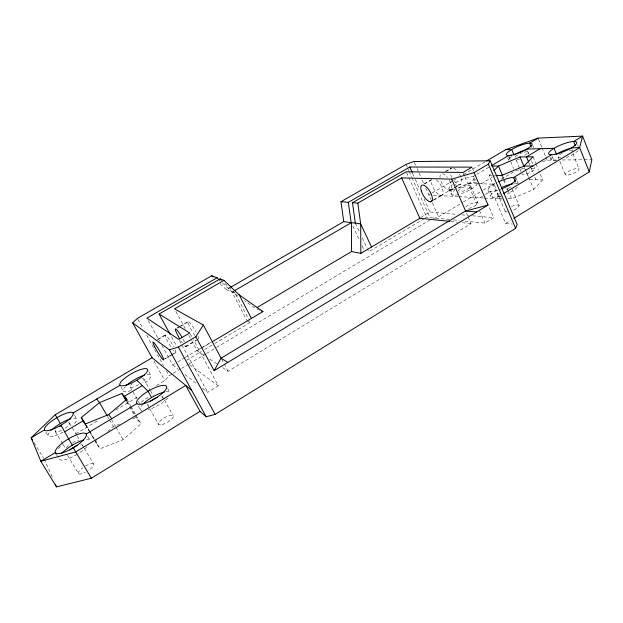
<?xml version="1.0" encoding="UTF-8"?>
<svg xmlns="http://www.w3.org/2000/svg" width="623" height="623" viewBox="0 0 623 623"><rect width="100%" height="100%" fill="white"/><g stroke="black" fill="none" stroke-linecap="round" stroke-linejoin="round"><path stroke-width="0.47" stroke-dasharray="3.12 2.34" d="M156.49 385.582L164.815 380.606L169.129 375.778L172.462 373.784M507.823 198.605L511.46 198.807L533.74 189.563L542.547 179.922L538.895 171.013M490.48 173.981L489.141 175.297L498.852 198.106L500.806 196.066M506.678 189.945L507.986 188.582L510.665 187.461M58.367 448.7L62.378 444.643M97.001 440.648L95.576 441.878L99.992 448.778L123.175 439.636L141.016 423.85L135.845 414.801M107.693 431.435L113.394 426.521L119.632 424.037M500.035 195.677L495.059 198.682L505.603 223.384L510.572 220.332M202.35 388.184L207.669 392.358L218.33 385.847L193.457 339.8M464.867 221.079L484.928 223.104L493.743 217.723L488.79 206.19M222.536 367.586L228.08 371.269L471.089 223.618L466.323 212.708M479.757 197.818L484.671 194.874M485.488 194.376L490.394 191.432L492.972 197.468M173.295 373.286L180.795 368.808M181.628 368.31L188.294 364.323M189.127 363.824L205.792 353.872M206.626 353.373L215.792 347.899M216.625 347.4L430.758 219.46M75.733 433.896L98.208 420.447M115.691 409.989L139.007 396.041M433.367 218.587L438.584 216.835L462.601 202.475M463.426 201.977L482.467 190.583M483.292 190.093L494.888 183.154M501.507 179.198L514.754 171.27M161.918 345.344L172.711 364.93L176.885 362.454M177.719 361.955L184.392 357.984M185.233 357.493L201.922 347.564M202.755 347.066L211.096 342.105M420.821 217.396L429.925 211.984L457.002 214.413M191.611 340.477L197.156 350.726L200.497 348.74M201.33 348.241L211.353 342.284M481.19 183.808L491.999 177.376M492.824 176.885L495.316 175.398L492.668 175.351M186.542 360.281L201.439 351.411M204.749 349.433L213.853 344.013M214.678 343.522L250.259 322.317L248.927 319.755M424.17 218.704L368.793 251.7L367.562 249.099M424.995 218.214L426.646 217.225L449.58 219.537M163.125 359.736L170.429 355.421M171.239 354.939L175.289 352.54M185.459 346.528L197.289 339.543M433.585 199.858L440.983 195.482M449.479 190.467L455.32 187.009M456.161 186.518L459.501 184.54M440.819 195.614L450.857 189.68L453.326 195.295M475.98 174.822L472.693 176.768L475.1 182.368M476.805 174.339L489.966 166.559M165.196 358.957L172.509 354.627M173.326 354.152L175.764 352.704M185.958 346.676L196.229 340.602M433.803 200.139L442.042 195.264M450.546 190.233L453.894 188.255M454.728 187.764L460.584 184.299M428.819 194.929L431.287 193.473M432.113 192.99L453.567 180.374M454.393 179.883L456.052 178.91M463.504 174.526L485.037 161.855M157.089 339.683L165.251 334.917M177.064 328.025L178.653 327.098M179.447 326.631L188.177 321.538M424.255 183.785L430.867 179.93M445.266 171.527L451.138 168.101A9.376 4.12 59.8 0 0 450.024 170.25M158.335 339.333L165.695 335.034M177.539 328.126L179.93 326.732M180.725 326.265L188.676 321.624M424.442 184.026L431.903 179.673M445.998 171.442L452.212 167.821M233.866 291.066L232.184 292.047L238.407 296.416M220.121 283.745L226.422 289.726L229.778 287.779M133.003 418.703L135.674 417.644L141.016 423.85M515.649 170.959L525.516 167.556M542.547 161.676L547.025 160.134L556.565 160.041M562.289 159.986L591.85 159.706M489.141 175.297L491.788 175.343M529.418 179.634L542.547 179.922M449.424 182.804L451.254 182.866M477.405 183.692L468.885 183.419A14.08 3.372 -23.8 0 1 455.787 188.956M478.347 183.723L494.062 184.213L496.593 190.155A15.193 3.948 -23 0 0 490.69 196.588A15.193 3.948 -23 0 0 500.269 196.276M498.852 198.106L501.523 198.254M433.429 195.194L457.913 196.58M458.863 196.634L483.588 198.036M484.538 198.091L501.741 199.064M461.838 214.849L468.605 215.457M472.468 215.807L493.743 217.723M505.603 223.384L512.355 224.046M453.396 219.927L459.128 220.503M450.795 221.5L457.562 222.209M462.391 222.707L471.089 223.618M226.422 289.726L235.151 293.238L248.484 318.898M259.659 310.192L255.523 308.44L244.637 300.792M246.981 320.767L250.259 322.317M197.156 350.726L205.092 355.998M209.85 359.152L217.777 364.424M189.556 364.696L218.33 385.847M172.711 364.93L178.03 369.104M184.875 374.47L196.268 383.418M222.489 282.928L231.99 291.969L246.537 319.926M224.887 283.465L235.151 293.238M34.148 442.696L43.657 458.279M44.155 459.096L52.76 478.16M56.763 454.992L58.227 457.407M45.868 432.113L48.127 435.843M55.299 431.591L62.573 443.693M63.063 444.503L65.968 449.347M67.455 455.172L78.467 473.464A8.94 2.733 -31.7 0 0 85.413 472.343M69.542 423.126L76.738 435.22M77.213 436.022L80.094 440.858M82.368 445.048L83.848 447.54M84.339 448.373L93.723 464.143A8.94 2.733 -31.7 0 1 88.108 470.793M87.641 436.427L90.016 440.438M74.425 415.206L76.621 418.929M85.351 423.967L89.253 430.586M89.743 431.412L94.135 438.857M94.618 439.682L99.992 448.778M85.694 424.847L89.073 430.571M89.556 431.389L97.756 445.289M85.709 425.151L94.096 439.371M111.548 419.606L115.419 426.288M115.901 427.121L123.175 439.636M107.639 416.623L109.08 419.1M109.562 419.925L113.394 426.521M121.01 386.922L123.424 391.143M126.905 399.172L130.666 405.752M131.134 406.578L135.37 413.976M127.24 401.352L129.646 405.557M130.129 406.398L134.942 414.817M135.425 415.658L138.314 420.712M126.617 401.827L134.241 415.144M130.262 387.085L137.885 400.488M138.361 401.329L140.268 404.677M138.251 406.001L140.518 409.981M147.892 405.542L149.286 408.01M149.754 408.836L158.616 424.481M143.858 379.018L149.972 389.889M150.447 390.722L153.741 396.578M148.718 371.643L150.61 375.007M162.525 396.719L163.911 399.179M164.371 400.005L173.116 415.619M153.982 361.13L164.815 380.606M167.587 388.363L169.791 392.334M137.8 319.241L142.94 328.516M146.685 335.267L163.522 365.646M166.325 370.708L169.129 375.778M148.305 320.643L159.566 341.085M171.512 336.809L176.582 346.084M179.284 340.267L207.669 392.358M190.225 333.835L192.99 338.951M175.904 311.445L185.607 329.38M188.839 335.353L191.152 339.621M221.523 359.004L223.712 363.092M224.148 363.91L228.08 371.269M352.75 226.032L359.642 240.603M362.08 245.742L364.105 250.025M355.312 223.159L359.806 232.667M362.259 237.861L367.157 248.234M406.056 164.417L407.247 167.081M407.644 167.969L408.844 170.632M409.241 171.52L411.632 176.846M412.029 177.734L429.963 217.684M406.601 172.657L426.646 217.225M412.543 173.194L414.918 178.482M415.307 179.362L419.653 189.065M423.998 198.76L429.925 211.984M414.303 162.408L416.662 167.68M417.052 168.56L418.617 172.073M419.014 172.953L421.755 179.105M422.153 179.985L423.718 183.505M425.68 187.897L430.773 199.313M432.331 202.818L438.584 216.835M448.91 188.66L451.364 194.244M463.38 173.334L464.54 175.998M464.922 176.893L477.615 206.221M479.539 210.66L484.928 223.104M470.731 186.075L477.973 202.833M471.338 189.104L468.885 183.419A14.08 3.372 -23.8 0 0 474.796 177.703L475.84 180.117M472.398 168.031L473.924 171.582M488.011 190.327L490.581 196.323M497.551 193.41L505.16 211.306M502.878 176.457L503.602 178.194M503.968 179.058L506.156 184.252M501.632 175.499L503.143 179.081M503.524 179.985L505.417 184.463M506.927 188.053L507.683 189.844M508.057 190.739L511.46 198.807M512.285 189.275L519.123 205.543A7.554 2.103 -22.8 0 1 512.799 210.442M508.991 156.303L510.315 159.48M508.625 156.583L513.671 168.677M507.683 157.907L508.672 160.275A13.94 3.263 -22.9 0 1 511.561 156.568M517.16 181.161L518.609 184.618M516.14 160.166L519.387 167.984M519.753 168.856L521.552 173.202M525.462 169.549L528.343 176.511M528.701 177.384L533.74 189.563M524.364 167.416L528.335 177.01M529.013 163.024L529.737 164.784M531.185 168.311L533.366 173.607M534.822 177.127L535.912 179.774M533.047 156.747L535.601 162.992M535.967 163.88L538.529 170.118M527.479 150.688L528.802 153.897M527.891 152.121L528.608 153.865M531.481 160.851L533.631 166.084M533.989 166.956L534.705 168.701M532.704 145.4L533.685 147.791M538.436 138.999L541.66 146.919M542.018 147.799L545.6 156.607M545.95 157.487L547.025 160.134M552.212 156.451L553.94 160.711M550.125 157.315L551.153 159.854M558.068 156.949L559.493 160.485M559.851 161.373L565.193 174.642M573.035 153.78L579.047 168.895M572.116 149.559L573.144 152.144M577.599 144.762L578.276 146.467M141.133 402.294A7.881 2.266 -29.8 0 1 148.967 397.17M66.381 447.742A8.239 2.321 -31.2 0 1 70.158 444.23M72.548 442.712A8.239 2.321 -31.2 0 1 78.568 440.422M85.468 466.02A8.94 2.733 -31.7 0 1 93.73 464.158M78.475 473.48A8.94 2.733 -31.7 0 1 82.882 467.694M511.475 206.447A7.554 2.103 -22.8 0 1 519.13 205.559M507.644 211.89A7.554 2.103 -22.8 0 1 505.783 209.92M530.874 168.685A6.939 1.737 -22.7 0 1 534.409 169.635A6.939 1.737 -22.7 0 1 526.778 173.809A6.939 1.737 -22.7 0 1 521.957 173.56M465.794 206.929A6.993 1.83 -23.5 0 1 474.967 202.475A6.993 1.83 -23.5 0 1 476.673 204.679A6.993 1.83 -23.5 0 1 467.203 208.744M449.315 180.055A9.407 4.026 59.8 0 1 449.526 190.467A9.407 4.026 59.8 0 1 440.469 179.821M440.033 177.828A9.407 4.026 59.8 0 1 447.47 177.376M436.326 179.891A9.438 3.948 59.7 0 1 443.163 192.585A9.438 3.948 59.7 0 1 436.279 192.398A9.438 3.948 59.7 0 1 431.817 179.774M175.016 349.705A10.334 1.246 59.4 0 1 173.435 350.5M170.819 346.692A10.334 1.246 59.4 0 1 165.375 334.894A10.334 1.246 59.4 0 1 173.731 347.042M185.864 345.189A10.295 1.363 59.4 0 1 184.649 345.796M182.305 342.798A10.295 1.363 59.4 0 1 180.935 340.742M183.232 339.465A10.295 1.363 59.4 0 1 184.385 341.692M194.859 335.4A10.256 1.495 59.4 0 1 188.068 321.702A10.256 1.495 59.4 0 1 196.019 331.95M198.021 336.124A10.256 1.495 59.4 0 1 198.605 339.2M461.347 178.466A9.376 4.12 59.8 0 1 460.272 184.439A9.376 4.12 59.8 0 1 454.151 180.88M451.948 177.555A9.376 4.12 59.8 0 1 450.468 173.965M453.544 168.109A9.376 4.12 59.8 0 1 458.1 172.057M459.455 174.105A9.376 4.12 59.8 0 1 460.561 176.293M161.793 396.399A8.574 2.5 -29.7 0 1 162.494 398.206M148.601 405.869A8.574 2.5 -29.7 0 1 147.986 404.023M142.153 378.792A7.92 2.126 -29.5 0 1 141.849 382.366M138.649 384.609A7.92 2.126 -29.5 0 1 130.908 387.358A7.92 2.126 -29.5 0 1 132.349 383.706M68.047 422.752A8.286 2.188 -30.8 0 1 65.314 428.11M61.599 430.322A8.286 2.188 -30.8 0 1 55.813 431.949A8.286 2.188 -30.8 0 1 56.677 428.974M80.694 444.565A8.995 2.578 -31.3 0 1 82.438 445.78M167.743 398.011A17.148 5.007 -29.7 0 1 148.227 409.809M141.919 410.666A17.148 5.007 -29.7 0 1 142.379 404.748M165.944 391.758A17.148 5.007 -29.7 0 1 170.305 393.541M147.176 374.587A15.848 4.26 -29.5 0 1 143.695 383.97M131.196 390.528A15.848 4.26 -29.5 0 1 125.34 386.525M86.807 446.932A17.997 5.148 -31.3 0 1 78.007 453.778M77.197 454.276A17.997 5.148 -31.3 0 1 59.146 457.492M86.636 439.503A17.997 5.148 -31.3 0 1 90.195 441.886M73.6 418.212A16.572 4.377 -30.8 0 1 72.875 425.221M63.048 432.121A16.572 4.377 -30.8 0 1 49.941 436.723A16.572 4.377 -30.8 0 1 50.245 431.334M454.806 189.197A14.08 3.372 -23.8 0 1 452.36 184.642M474.158 177.025A14.08 3.372 -23.8 0 0 454.93 182.983L457.344 188.52A14.056 3.442 -23.7 0 1 476.579 182.64M500.97 189.096A15.217 3.863 -23.1 0 1 499.49 189.618M497.684 190.194A15.217 3.863 -23.1 0 1 487.98 190.108A15.217 3.863 -23.1 0 1 497.286 182.453M560.793 157.237A7.546 1.861 -22.1 0 1 562.25 153.258M569.188 150.859A7.546 1.861 -22.1 0 1 571.969 151.109M500.012 193.901A7.593 1.97 -23 0 1 498.205 192.071M509.053 187.102A7.593 1.97 -23 0 1 511.156 187.18M524.083 152.207A6.97 1.635 -22.9 0 1 527.93 152.347A6.97 1.635 -22.9 0 1 523.787 155.586M515.112 157.082A6.97 1.635 -22.9 0 1 522.479 152.713M457.952 190.981A7.024 1.721 -23.7 0 1 467.266 185.934A7.024 1.721 -23.7 0 1 469.026 188.138A7.024 1.721 -23.7 0 1 458.801 192.048M519.403 159.184A13.94 3.263 -22.9 0 1 514.653 160.57M578.191 150.54A15.092 3.715 -22.1 0 1 565.583 157.86M556.549 160.461A15.092 3.715 -22.1 0 1 553.878 155.89M517.425 187.274A15.193 3.948 -23 0 1 507.27 193.667M514.434 183.629A15.193 3.948 -23 0 1 517.76 183.871M477.218 183.341A14.056 3.442 -23.7 0 1 459.829 194.174M458.263 194.61A14.056 3.442 -23.7 0 1 454.79 190.186M162.151 424.575A8.52 2.656 -30 0 0 173.373 416.273A8.52 2.656 -30 0 0 162.112 419.357A8.52 2.656 -30 0 0 162.151 424.575M568.012 175.016A7.507 1.978 -21.9 0 0 579.094 169.433A7.507 1.978 -21.9 0 0 569.274 170.897A7.507 1.978 -21.9 0 0 568.012 175.016"/><path stroke-width="0.93" d="M513.889 218.291L589.265 171.925L591.85 159.706L582.575 136.11L538.077 138.119L505.744 149.668L486.695 160.874M191.674 390.317L152.098 357.75L55.237 414.739L31.15 437.774L40.83 461.269L75.601 451.979L185.763 385.458L200.03 411.359L206.197 416.748L215.137 414.381L515.618 228.322L517.176 224.521L490.215 160.827L413.913 161.528L406.056 164.417L340.952 201.72L343.74 221.64L230.611 287.296M355.312 223.159L352.493 202.701L357.82 203.145L401.609 177.89L451.636 179.12L474.087 172.579L488.393 164.145L490.215 160.827M212.186 341.786L262.961 311.586L239.185 294.866L223.969 280.358L174.518 308.883L203.339 325.004L195.84 336.724L214.141 370.669L221.087 358.186L465.583 211.026L488.05 205.06L474.087 172.579M496.22 175.413L501.632 175.499L524.021 166.068L533.047 156.747L520.026 156.949L498.493 166.068L493.821 170.686M152.098 357.75L132.668 322.831L137.325 318.392L211.727 275.763L217.061 277.765L219.779 280.35M81.263 417.62L85.351 423.967L108.636 414.599L126.905 399.172L121.859 393.502L99.485 402.598L81.263 417.62L85.211 424.318M56.28 454.19L55.307 452.586L40.83 461.269L56.498 486.89L91.316 478.23L200.03 411.359M503.353 193.675L579.655 147.604L582.575 136.11L573.635 141.476L575.317 145.72M214.141 370.669L488.05 205.06M86.223 434.029L136.889 403.611M551.526 154.745L513.508 177.563L515.307 181.854M257.198 307.451L351.59 251.544L360.842 253.374L419.863 218.276L449.829 221.399M64.613 431.879L83.28 420.759L85.211 424.029M142.332 385.598L124.351 396.306L126.757 400.511M540.141 148.71L526.466 156.848L528.647 162.144M132.668 322.831L169.409 349.815L178.349 347.042L195.84 336.724M430.298 201.805L432.767 200.349M44.521 429.878L31.15 437.774L32.653 440.235M73.101 412.979L120.044 385.232M491.602 165.593L508.656 155.509M538.077 138.119L529.605 143.126L531.224 147.083M234.707 290.575L351.388 222.645L351.59 251.544M217.061 277.765L146.896 318.088L178.824 339.41L189.766 332.978L159.06 314.031L220.09 278.902L223.969 280.358M340.952 201.72L348.312 202.343L409.778 167.026L472.016 167.143L462.998 172.446L406.204 171.777L352.493 202.701M505.744 149.668L511.709 149.504L513.991 154.987A13.94 3.263 -22.9 0 1 526.676 149.598M526.824 149.084L554.049 148.321L556.417 154.193A15.092 3.715 -22.1 0 1 571.805 148.009M571.431 147.838L579.655 147.604L589.265 171.925M491.749 166.068L498.493 166.068L502.512 175.593M524.021 166.068L532.649 166.068M476.673 211.937L465.583 211.026L451.636 179.12M343.74 221.64L360.662 223.859L371.557 247.004M261.31 310.893L262.961 311.586M227.761 362.438L221.087 358.186L203.339 325.004M211.727 275.763L213.128 277.095M220.09 278.902L221.461 280.21M136.865 380.217L148.079 391.252L151.615 397.521M96.752 399L99.485 402.598L107.164 415.798M108.636 414.599L111.758 418.695M60.369 423.57L55.237 414.739M72.245 445.235L60.961 425.205M91.316 478.23L73.296 447.758M121.859 393.502L126.142 400.994M169.409 349.815L206.197 416.748M159.06 314.031L170.126 334.278M178.349 347.042L215.137 414.381M239.185 294.866L251.419 318.454M401.609 177.89L419.863 218.276M409.778 167.026L412.153 172.314M55.377 484.273L56.498 486.89M488.393 164.145L515.618 228.322M520.026 156.949L523.998 166.543M348.312 202.343L351.123 222.606M357.82 203.145L360.662 223.859L360.842 253.374M179.556 338.491A10.295 1.363 59.4 0 1 175.491 328.944A10.295 1.363 59.4 0 1 181.908 337.129M150.501 401.329A8.574 2.5 -29.7 0 1 157.284 397.357M59.598 426.599A8.286 2.188 -30.8 0 1 61.397 425.447M69.784 450.047A8.995 2.578 -31.3 0 1 77.439 445.437M142.924 404.171A17.148 5.007 -29.7 0 1 164.488 392.015M126.414 385.466A15.848 4.26 -29.5 0 1 144.38 375.241M62.129 453.03A17.997 5.148 -31.3 0 1 83.692 440.056M51.545 430.026A16.572 4.377 -30.8 0 1 70.913 418.773M498.68 181.784A15.217 3.863 -23.1 0 1 516.062 178.528A15.217 3.863 -23.1 0 1 501.717 188.808M501.546 187.562A15.193 3.948 -23 0 1 512.799 183.855M421.288 190.918A9.477 3.855 59.7 0 0 431.326 201.603A9.477 3.855 59.7 0 0 427.129 187.679A9.477 3.855 59.7 0 0 421.288 190.918M154.784 346.918A10.373 1.106 59.4 0 0 163.569 359.915A10.373 1.106 59.4 0 0 156.544 346.115A10.373 1.106 59.4 0 0 154.784 346.918M50.362 430.065A16.603 4.283 -30.7 0 0 73.203 414.202A16.603 4.283 -30.7 0 0 52.955 420.182A16.603 4.283 -30.7 0 0 50.362 430.065M126.438 385.006A15.879 4.166 -29.5 0 0 147.69 370.14A15.879 4.166 -29.5 0 0 127.03 376.502A15.879 4.166 -29.5 0 0 126.438 385.006M144.014 403.54A17.179 4.898 -29.7 0 0 166.754 387.171A17.179 4.898 -29.7 0 0 144.123 393.853A17.179 4.898 -29.7 0 0 144.014 403.54M61.794 453.007A18.036 5.046 -31.2 0 0 86.387 435.446A18.036 5.046 -31.2 0 0 64.224 441.668A18.036 5.046 -31.2 0 0 61.794 453.007M511.179 155.22A13.963 3.193 -23 0 0 531.995 144.738A13.963 3.193 -23 0 0 514.497 147.986A13.963 3.193 -23 0 0 511.179 155.22M554.408 154.426A15.116 3.637 -22.2 0 0 576.68 143.181A15.116 3.637 -22.2 0 0 557.001 146.701A15.116 3.637 -22.2 0 0 554.408 154.426"/></g></svg>
